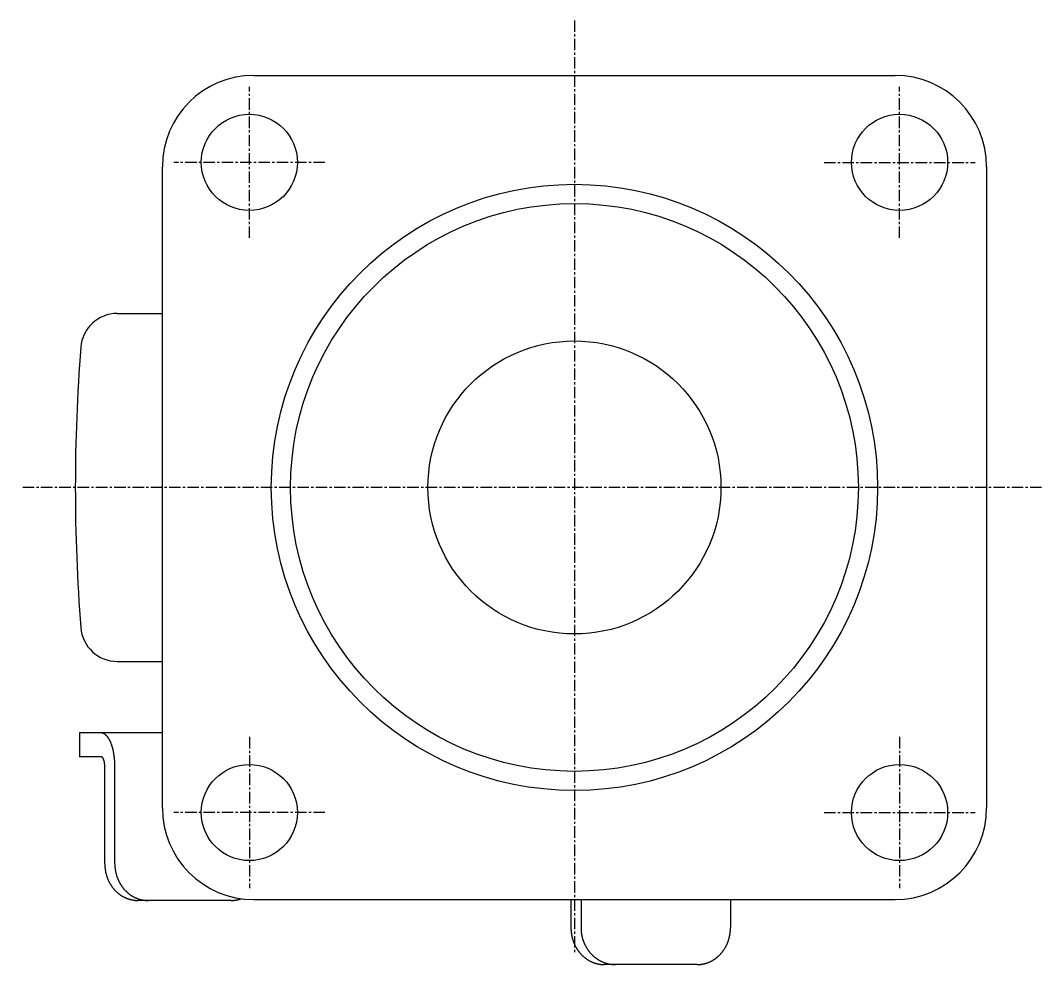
# Model space of a CAD drawing. Extents: x -2887 to -2607, y -818 to -346.
# Drawn here: x -2718.5 to -2607, y -449.3 to -346.2 of the extents above; entities that cross this region are included whole.
import ezdxf

# ---------------------------------------------------------------- set-up
doc = ezdxf.new("R2010")
doc.units = 0
doc.linetypes.add('CENTER', pattern=[2, 1.25, -0.25, 0.25, -0.25])
doc.layers.get('0').update_dxf_attribs({"linetype": 'CONTINUOUS'})
doc.layers.add('CENTER', color=1, linetype='CENTER')

msp = doc.modelspace()

# ---------------------------------------------------------------- linework, layer by layer
at = {"color": 7, "linetype": 'CONTINUOUS'}
for p, q in [((-2693, -352.18), (-2623, -352.18)), ((-2703, -432.18), (-2703, -362.18)), ((-2613, -362.18), (-2613, -432.18)), ((-2707.92, -378.18), (-2703, -378.18)), ((-2707.92, -416.18), (-2703, -416.18)), ((-2712.05, -423.98), (-2712.05, -426.58)), ((-2703, -423.98), (-2712.05, -423.98)), ((-2709.71, -426.58), (-2712.05, -426.58)), ((-2709.28, -438.28), (-2709.28, -427.58)), ((-2708.18, -438.28), (-2708.18, -427.58)), ((-2695.5, -442.28), (-2705.66, -442.28)), ((-2693, -442.18), (-2623, -442.18)), ((-2658.38, -442.18), (-2658.38, -445.28)), ((-2657.28, -442.18), (-2657.28, -445.28)), ((-2657.28, -442.18), (-2657.28, -445.28)), ((-2640.97, -442.18), (-2640.97, -445.28)), ((-2644.59, -449.28), (-2654.75, -449.28))]:
    msp.add_line(p, q, dxfattribs=at)
for points in [[(-2708.18, -427.58, 0), (-2708.18, -427.54, 0), (-2708.19, -427.49, 0), (-2708.19, -427.45, 0), (-2708.19, -427.4, 0), (-2708.19, -427.36, 0), (-2708.19, -427.32, 0), (-2708.19, -427.27, 0), (-2708.19, -427.23, 0), (-2708.19, -427.18, 0), (-2708.2, -427.14, 0), (-2708.2, -427.1, 0), (-2708.2, -427.05, 0), (-2708.2, -427.01, 0), (-2708.21, -426.97, 0), (-2708.21, -426.92, 0), (-2708.21, -426.88, 0), (-2708.22, -426.84, 0), (-2708.22, -426.79, 0), (-2708.23, -426.75, 0), (-2708.23, -426.71, 0), (-2708.24, -426.66, 0), (-2708.24, -426.62, 0), (-2708.25, -426.58, 0), (-2708.25, -426.54, 0), (-2708.26, -426.49, 0), (-2708.26, -426.45, 0), (-2708.27, -426.41, 0), (-2708.27, -426.37, 0), (-2708.28, -426.33, 0), (-2708.29, -426.29, 0), (-2708.29, -426.25, 0), (-2708.3, -426.2, 0), (-2708.31, -426.16, 0), (-2708.32, -426.12, 0), (-2708.32, -426.08, 0), (-2708.33, -426.04, 0), (-2708.34, -426, 0), (-2708.35, -425.96, 0), (-2708.36, -425.92, 0), (-2708.36, -425.88, 0), (-2708.37, -425.85, 0), (-2708.38, -425.81, 0), (-2708.39, -425.77, 0), (-2708.4, -425.73, 0), (-2708.41, -425.69, 0), (-2708.42, -425.66, 0), (-2708.43, -425.62, 0), (-2708.44, -425.58, 0), (-2708.45, -425.55, 0), (-2708.46, -425.51, 0), (-2708.47, -425.47, 0), (-2708.48, -425.44, 0), (-2708.5, -425.4, 0), (-2708.51, -425.37, 0), (-2708.52, -425.33, 0), (-2708.53, -425.3, 0), (-2708.54, -425.26, 0), (-2708.55, -425.23, 0), (-2708.57, -425.2, 0), (-2708.58, -425.16, 0), (-2708.59, -425.13, 0), (-2708.6, -425.1, 0), (-2708.62, -425.07, 0), (-2708.63, -425.04, 0), (-2708.64, -425, 0), (-2708.66, -424.97, 0), (-2708.67, -424.94, 0), (-2708.68, -424.91, 0), (-2708.7, -424.88, 0), (-2708.71, -424.86, 0), (-2708.73, -424.83, 0), (-2708.74, -424.8, 0), (-2708.76, -424.77, 0), (-2708.77, -424.74, 0), (-2708.79, -424.72, 0), (-2708.8, -424.69, 0), (-2708.82, -424.66, 0), (-2708.83, -424.64, 0), (-2708.85, -424.61, 0), (-2708.86, -424.59, 0), (-2708.88, -424.56, 0), (-2708.89, -424.54, 0), (-2708.91, -424.52, 0), (-2708.92, -424.49, 0), (-2708.94, -424.47, 0), (-2708.96, -424.45, 0), (-2708.97, -424.43, 0), (-2708.99, -424.41, 0), (-2709.01, -424.39, 0), (-2709.02, -424.37, 0), (-2709.04, -424.35, 0), (-2709.06, -424.33, 0), (-2709.07, -424.31, 0), (-2709.09, -424.29, 0), (-2709.11, -424.27, 0), (-2709.12, -424.26, 0), (-2709.14, -424.24, 0), (-2709.16, -424.22, 0), (-2709.18, -424.21, 0), (-2709.19, -424.19, 0), (-2709.21, -424.18, 0), (-2709.23, -424.16, 0), (-2709.25, -424.15, 0), (-2709.26, -424.14, 0), (-2709.28, -424.12, 0), (-2709.3, -424.11, 0), (-2709.32, -424.1, 0), (-2709.34, -424.09, 0), (-2709.35, -424.08, 0), (-2709.37, -424.07, 0), (-2709.39, -424.06, 0), (-2709.41, -424.05, 0), (-2709.43, -424.04, 0), (-2709.45, -424.04, 0), (-2709.46, -424.03, 0), (-2709.48, -424.02, 0), (-2709.5, -424.01, 0), (-2709.52, -424.01, 0), (-2709.54, -424, 0), (-2709.56, -424, 0), (-2709.58, -424, 0), (-2709.59, -423.99, 0), (-2709.61, -423.99, 0), (-2709.63, -423.99, 0), (-2709.65, -423.98, 0), (-2709.67, -423.98, 0), (-2709.69, -423.98, 0), (-2709.71, -423.98, 0)], [(-2709.28, -427.58, 0), (-2709.28, -427.57, 0), (-2709.28, -427.56, 0), (-2709.28, -427.55, 0), (-2709.28, -427.53, 0), (-2709.28, -427.52, 0), (-2709.28, -427.51, 0), (-2709.29, -427.5, 0), (-2709.29, -427.48, 0), (-2709.29, -427.47, 0), (-2709.29, -427.46, 0), (-2709.29, -427.45, 0), (-2709.29, -427.44, 0), (-2709.29, -427.42, 0), (-2709.29, -427.41, 0), (-2709.29, -427.4, 0), (-2709.29, -427.39, 0), (-2709.29, -427.37, 0), (-2709.29, -427.36, 0), (-2709.3, -427.35, 0), (-2709.3, -427.34, 0), (-2709.3, -427.33, 0), (-2709.3, -427.31, 0), (-2709.3, -427.3, 0), (-2709.3, -427.29, 0), (-2709.3, -427.28, 0), (-2709.3, -427.27, 0), (-2709.31, -427.26, 0), (-2709.31, -427.25, 0), (-2709.31, -427.23, 0), (-2709.31, -427.22, 0), (-2709.31, -427.21, 0), (-2709.32, -427.2, 0), (-2709.32, -427.19, 0), (-2709.32, -427.18, 0), (-2709.32, -427.17, 0), (-2709.32, -427.15, 0), (-2709.33, -427.14, 0), (-2709.33, -427.13, 0), (-2709.33, -427.12, 0), (-2709.33, -427.11, 0), (-2709.34, -427.1, 0), (-2709.34, -427.09, 0), (-2709.34, -427.08, 0), (-2709.34, -427.07, 0), (-2709.35, -427.06, 0), (-2709.35, -427.05, 0), (-2709.35, -427.04, 0), (-2709.35, -427.03, 0), (-2709.36, -427.02, 0), (-2709.36, -427.01, 0), (-2709.36, -427, 0), (-2709.37, -426.99, 0), (-2709.37, -426.98, 0), (-2709.37, -426.97, 0), (-2709.38, -426.96, 0), (-2709.38, -426.95, 0), (-2709.38, -426.94, 0), (-2709.39, -426.93, 0), (-2709.39, -426.92, 0), (-2709.39, -426.91, 0), (-2709.4, -426.9, 0), (-2709.4, -426.89, 0), (-2709.4, -426.88, 0), (-2709.41, -426.87, 0), (-2709.41, -426.87, 0), (-2709.41, -426.86, 0), (-2709.42, -426.85, 0), (-2709.42, -426.84, 0), (-2709.43, -426.83, 0), (-2709.43, -426.82, 0), (-2709.43, -426.82, 0), (-2709.44, -426.81, 0), (-2709.44, -426.8, 0), (-2709.45, -426.79, 0), (-2709.45, -426.79, 0), (-2709.45, -426.78, 0), (-2709.46, -426.77, 0), (-2709.46, -426.76, 0), (-2709.47, -426.76, 0), (-2709.47, -426.75, 0), (-2709.48, -426.74, 0), (-2709.48, -426.74, 0), (-2709.48, -426.73, 0), (-2709.49, -426.72, 0), (-2709.49, -426.72, 0), (-2709.5, -426.71, 0), (-2709.5, -426.71, 0), (-2709.51, -426.7, 0), (-2709.51, -426.69, 0), (-2709.52, -426.69, 0), (-2709.52, -426.68, 0), (-2709.53, -426.68, 0), (-2709.53, -426.67, 0), (-2709.54, -426.67, 0), (-2709.54, -426.66, 0), (-2709.54, -426.66, 0), (-2709.55, -426.65, 0), (-2709.55, -426.65, 0), (-2709.56, -426.64, 0), (-2709.56, -426.64, 0), (-2709.57, -426.64, 0), (-2709.57, -426.63, 0), (-2709.58, -426.63, 0), (-2709.58, -426.62, 0), (-2709.59, -426.62, 0), (-2709.59, -426.62, 0), (-2709.6, -426.62, 0), (-2709.6, -426.61, 0), (-2709.61, -426.61, 0), (-2709.61, -426.61, 0), (-2709.62, -426.6, 0), (-2709.62, -426.6, 0), (-2709.63, -426.6, 0), (-2709.63, -426.6, 0), (-2709.64, -426.59, 0), (-2709.64, -426.59, 0), (-2709.65, -426.59, 0), (-2709.65, -426.59, 0), (-2709.66, -426.59, 0), (-2709.66, -426.59, 0), (-2709.67, -426.58, 0), (-2709.68, -426.58, 0), (-2709.68, -426.58, 0), (-2709.69, -426.58, 0), (-2709.69, -426.58, 0), (-2709.7, -426.58, 0), (-2709.7, -426.58, 0), (-2709.71, -426.58, 0)], [(-2709.28, -438.28, 0), (-2709.28, -438.33, 0), (-2709.28, -438.38, 0), (-2709.28, -438.43, 0), (-2709.28, -438.48, 0), (-2709.28, -438.53, 0), (-2709.27, -438.58, 0), (-2709.27, -438.62, 0), (-2709.27, -438.67, 0), (-2709.26, -438.72, 0), (-2709.26, -438.77, 0), (-2709.25, -438.82, 0), (-2709.24, -438.87, 0), (-2709.24, -438.92, 0), (-2709.23, -438.97, 0), (-2709.22, -439.01, 0), (-2709.21, -439.06, 0), (-2709.21, -439.11, 0), (-2709.2, -439.16, 0), (-2709.19, -439.21, 0), (-2709.18, -439.25, 0), (-2709.16, -439.3, 0), (-2709.15, -439.35, 0), (-2709.14, -439.4, 0), (-2709.13, -439.44, 0), (-2709.11, -439.49, 0), (-2709.1, -439.54, 0), (-2709.09, -439.58, 0), (-2709.07, -439.63, 0), (-2709.06, -439.67, 0), (-2709.04, -439.72, 0), (-2709.02, -439.77, 0), (-2709.01, -439.81, 0), (-2708.99, -439.86, 0), (-2708.97, -439.9, 0), (-2708.95, -439.95, 0), (-2708.94, -439.99, 0), (-2708.92, -440.04, 0), (-2708.9, -440.08, 0), (-2708.88, -440.12, 0), (-2708.86, -440.17, 0), (-2708.83, -440.21, 0), (-2708.81, -440.25, 0), (-2708.79, -440.3, 0), (-2708.77, -440.34, 0), (-2708.74, -440.38, 0), (-2708.72, -440.42, 0), (-2708.7, -440.46, 0), (-2708.67, -440.5, 0), (-2708.65, -440.55, 0), (-2708.62, -440.58, 0), (-2708.6, -440.62, 0), (-2708.57, -440.66, 0), (-2708.54, -440.7, 0), (-2708.52, -440.74, 0), (-2708.49, -440.78, 0), (-2708.46, -440.82, 0), (-2708.43, -440.86, 0), (-2708.4, -440.89, 0), (-2708.37, -440.93, 0), (-2708.34, -440.97, 0), (-2708.31, -441, 0), (-2708.28, -441.04, 0), (-2708.25, -441.07, 0), (-2708.22, -441.11, 0), (-2708.19, -441.14, 0), (-2708.16, -441.18, 0), (-2708.13, -441.21, 0), (-2708.09, -441.25, 0), (-2708.06, -441.28, 0), (-2708.03, -441.31, 0), (-2707.99, -441.34, 0), (-2707.96, -441.37, 0), (-2707.92, -441.4, 0), (-2707.89, -441.43, 0), (-2707.85, -441.46, 0), (-2707.82, -441.5, 0), (-2707.78, -441.52, 0), (-2707.75, -441.55, 0), (-2707.71, -441.58, 0), (-2707.67, -441.61, 0), (-2707.64, -441.63, 0), (-2707.6, -441.66, 0), (-2707.56, -441.69, 0), (-2707.52, -441.71, 0), (-2707.48, -441.74, 0), (-2707.45, -441.76, 0), (-2707.41, -441.79, 0), (-2707.37, -441.81, 0), (-2707.33, -441.83, 0), (-2707.29, -441.86, 0), (-2707.25, -441.88, 0), (-2707.21, -441.9, 0), (-2707.17, -441.92, 0), (-2707.13, -441.94, 0), (-2707.09, -441.96, 0), (-2707.05, -441.98, 0), (-2707, -442, 0), (-2706.96, -442.01, 0), (-2706.92, -442.03, 0), (-2706.88, -442.05, 0), (-2706.84, -442.06, 0), (-2706.8, -442.08, 0), (-2706.75, -442.1, 0), (-2706.71, -442.11, 0), (-2706.67, -442.12, 0), (-2706.63, -442.14, 0), (-2706.58, -442.15, 0), (-2706.54, -442.16, 0), (-2706.5, -442.17, 0), (-2706.45, -442.19, 0), (-2706.41, -442.19, 0), (-2706.37, -442.2, 0), (-2706.32, -442.21, 0), (-2706.28, -442.22, 0), (-2706.23, -442.23, 0), (-2706.19, -442.24, 0), (-2706.15, -442.25, 0), (-2706.1, -442.25, 0), (-2706.06, -442.26, 0), (-2706.01, -442.26, 0), (-2705.97, -442.27, 0), (-2705.93, -442.27, 0), (-2705.88, -442.27, 0), (-2705.84, -442.28, 0), (-2705.79, -442.28, 0), (-2705.75, -442.28, 0), (-2705.7, -442.28, 0), (-2705.66, -442.28, 0)], [(-2708.18, -438.28, 0), (-2708.18, -438.33, 0), (-2708.18, -438.38, 0), (-2708.18, -438.43, 0), (-2708.18, -438.48, 0), (-2708.18, -438.53, 0), (-2708.18, -438.58, 0), (-2708.17, -438.62, 0), (-2708.17, -438.67, 0), (-2708.16, -438.72, 0), (-2708.16, -438.77, 0), (-2708.15, -438.82, 0), (-2708.15, -438.87, 0), (-2708.14, -438.92, 0), (-2708.13, -438.97, 0), (-2708.12, -439.01, 0), (-2708.12, -439.06, 0), (-2708.11, -439.11, 0), (-2708.1, -439.16, 0), (-2708.09, -439.21, 0), (-2708.08, -439.25, 0), (-2708.07, -439.3, 0), (-2708.05, -439.35, 0), (-2708.04, -439.4, 0), (-2708.03, -439.44, 0), (-2708.02, -439.49, 0), (-2708, -439.54, 0), (-2707.99, -439.58, 0), (-2707.97, -439.63, 0), (-2707.96, -439.67, 0), (-2707.94, -439.72, 0), (-2707.93, -439.77, 0), (-2707.91, -439.81, 0), (-2707.89, -439.86, 0), (-2707.87, -439.9, 0), (-2707.86, -439.95, 0), (-2707.84, -439.99, 0), (-2707.82, -440.04, 0), (-2707.8, -440.08, 0), (-2707.78, -440.12, 0), (-2707.76, -440.17, 0), (-2707.74, -440.21, 0), (-2707.71, -440.25, 0), (-2707.69, -440.3, 0), (-2707.67, -440.34, 0), (-2707.65, -440.38, 0), (-2707.62, -440.42, 0), (-2707.6, -440.46, 0), (-2707.57, -440.5, 0), (-2707.55, -440.55, 0), (-2707.52, -440.58, 0), (-2707.5, -440.62, 0), (-2707.47, -440.66, 0), (-2707.44, -440.7, 0), (-2707.42, -440.74, 0), (-2707.39, -440.78, 0), (-2707.36, -440.82, 0), (-2707.33, -440.86, 0), (-2707.3, -440.89, 0), (-2707.28, -440.93, 0), (-2707.25, -440.97, 0), (-2707.22, -441, 0), (-2707.19, -441.04, 0), (-2707.15, -441.07, 0), (-2707.12, -441.11, 0), (-2707.09, -441.14, 0), (-2707.06, -441.18, 0), (-2707.03, -441.21, 0), (-2706.99, -441.25, 0), (-2706.96, -441.28, 0), (-2706.93, -441.31, 0), (-2706.89, -441.34, 0), (-2706.86, -441.37, 0), (-2706.82, -441.4, 0), (-2706.79, -441.43, 0), (-2706.75, -441.46, 0), (-2706.72, -441.5, 0), (-2706.68, -441.52, 0), (-2706.65, -441.55, 0), (-2706.61, -441.58, 0), (-2706.57, -441.61, 0), (-2706.54, -441.63, 0), (-2706.5, -441.66, 0), (-2706.46, -441.69, 0), (-2706.42, -441.71, 0), (-2706.39, -441.74, 0), (-2706.35, -441.76, 0), (-2706.31, -441.79, 0), (-2706.27, -441.81, 0), (-2706.23, -441.83, 0), (-2706.19, -441.86, 0), (-2706.15, -441.88, 0), (-2706.11, -441.9, 0), (-2706.07, -441.92, 0), (-2706.03, -441.94, 0), (-2705.99, -441.96, 0), (-2705.95, -441.98, 0), (-2705.91, -442, 0), (-2705.86, -442.01, 0), (-2705.82, -442.03, 0), (-2705.78, -442.05, 0), (-2705.74, -442.06, 0), (-2705.7, -442.08, 0), (-2705.65, -442.1, 0), (-2705.61, -442.11, 0), (-2705.57, -442.12, 0), (-2705.53, -442.14, 0), (-2705.48, -442.15, 0), (-2705.44, -442.16, 0), (-2705.4, -442.17, 0), (-2705.35, -442.19, 0), (-2705.31, -442.19, 0), (-2705.27, -442.2, 0), (-2705.22, -442.21, 0), (-2705.18, -442.22, 0), (-2705.14, -442.23, 0), (-2705.09, -442.24, 0), (-2705.05, -442.25, 0), (-2705, -442.25, 0), (-2704.96, -442.26, 0), (-2704.91, -442.26, 0), (-2704.87, -442.27, 0), (-2704.83, -442.27, 0), (-2704.78, -442.27, 0), (-2704.74, -442.28, 0), (-2704.69, -442.28, 0), (-2704.65, -442.28, 0), (-2704.6, -442.28, 0), (-2704.56, -442.28, 0)], [(-2695.5, -442.28, 0), (-2695.49, -442.28, 0), (-2695.48, -442.28, 0), (-2695.47, -442.28, 0), (-2695.46, -442.28, 0), (-2695.45, -442.28, 0), (-2695.44, -442.28, 0), (-2695.43, -442.28, 0), (-2695.43, -442.28, 0), (-2695.42, -442.28, 0), (-2695.41, -442.28, 0), (-2695.4, -442.28, 0), (-2695.39, -442.28, 0), (-2695.38, -442.28, 0), (-2695.37, -442.28, 0), (-2695.36, -442.28, 0), (-2695.35, -442.28, 0), (-2695.35, -442.28, 0), (-2695.34, -442.28, 0), (-2695.33, -442.28, 0), (-2695.32, -442.28, 0), (-2695.31, -442.28, 0), (-2695.3, -442.28, 0), (-2695.29, -442.27, 0), (-2695.28, -442.27, 0), (-2695.27, -442.27, 0), (-2695.27, -442.27, 0), (-2695.26, -442.27, 0), (-2695.25, -442.27, 0), (-2695.24, -442.27, 0), (-2695.23, -442.27, 0), (-2695.22, -442.27, 0), (-2695.21, -442.27, 0), (-2695.2, -442.27, 0), (-2695.19, -442.27, 0), (-2695.19, -442.27, 0), (-2695.18, -442.27, 0), (-2695.17, -442.26, 0), (-2695.16, -442.26, 0), (-2695.15, -442.26, 0), (-2695.14, -442.26, 0), (-2695.13, -442.26, 0), (-2695.12, -442.26, 0), (-2695.11, -442.26, 0), (-2695.11, -442.26, 0), (-2695.1, -442.26, 0), (-2695.09, -442.26, 0), (-2695.08, -442.25, 0), (-2695.07, -442.25, 0), (-2695.06, -442.25, 0), (-2695.05, -442.25, 0), (-2695.04, -442.25, 0), (-2695.04, -442.25, 0), (-2695.03, -442.25, 0), (-2695.02, -442.25, 0), (-2695.01, -442.25, 0), (-2695, -442.24, 0), (-2694.99, -442.24, 0), (-2694.98, -442.24, 0), (-2694.97, -442.24, 0), (-2694.96, -442.24, 0), (-2694.96, -442.24, 0), (-2694.95, -442.24, 0), (-2694.94, -442.23, 0), (-2694.93, -442.23, 0), (-2694.92, -442.23, 0), (-2694.91, -442.23, 0), (-2694.9, -442.23, 0), (-2694.89, -442.23, 0), (-2694.89, -442.23, 0), (-2694.88, -442.22, 0), (-2694.87, -442.22, 0), (-2694.86, -442.22, 0), (-2694.85, -442.22, 0), (-2694.84, -442.22, 0), (-2694.83, -442.21, 0), (-2694.82, -442.21, 0), (-2694.82, -442.21, 0), (-2694.81, -442.21, 0), (-2694.8, -442.21, 0), (-2694.79, -442.2, 0), (-2694.78, -442.2, 0), (-2694.77, -442.2, 0), (-2694.76, -442.2, 0), (-2694.75, -442.2, 0), (-2694.75, -442.19, 0), (-2694.74, -442.19, 0), (-2694.73, -442.19, 0), (-2694.72, -442.19, 0), (-2694.71, -442.19, 0), (-2694.7, -442.19, 0), (-2694.69, -442.18, 0), (-2694.68, -442.18, 0), (-2694.68, -442.18, 0), (-2694.67, -442.18, 0), (-2694.66, -442.17, 0), (-2694.65, -442.17, 0), (-2694.64, -442.17, 0), (-2694.63, -442.17, 0), (-2694.62, -442.16, 0), (-2694.62, -442.16, 0), (-2694.61, -442.16, 0), (-2694.6, -442.16, 0), (-2694.59, -442.15, 0), (-2694.58, -442.15, 0), (-2694.57, -442.15, 0), (-2694.56, -442.15, 0), (-2694.56, -442.14, 0), (-2694.55, -442.14, 0), (-2694.54, -442.14, 0), (-2694.53, -442.14, 0), (-2694.52, -442.13, 0), (-2694.51, -442.13, 0), (-2694.5, -442.13, 0), (-2694.5, -442.13, 0), (-2694.49, -442.12, 0), (-2694.48, -442.12, 0), (-2694.47, -442.12, 0), (-2694.46, -442.11, 0), (-2694.45, -442.11, 0), (-2694.44, -442.11, 0), (-2694.44, -442.11, 0), (-2694.43, -442.1, 0), (-2694.42, -442.1, 0), (-2694.41, -442.1, 0), (-2694.4, -442.1, 0), (-2694.39, -442.09, 0), (-2694.38, -442.09, 0), (-2694.38, -442.09, 0)], [(-2658.38, -445.28, 0), (-2658.38, -445.33, 0), (-2658.38, -445.38, 0), (-2658.38, -445.43, 0), (-2658.38, -445.48, 0), (-2658.37, -445.53, 0), (-2658.37, -445.58, 0), (-2658.37, -445.62, 0), (-2658.36, -445.67, 0), (-2658.36, -445.72, 0), (-2658.35, -445.77, 0), (-2658.35, -445.82, 0), (-2658.34, -445.87, 0), (-2658.33, -445.92, 0), (-2658.33, -445.97, 0), (-2658.32, -446.01, 0), (-2658.31, -446.06, 0), (-2658.3, -446.11, 0), (-2658.29, -446.16, 0), (-2658.28, -446.21, 0), (-2658.27, -446.25, 0), (-2658.26, -446.3, 0), (-2658.25, -446.35, 0), (-2658.24, -446.4, 0), (-2658.22, -446.44, 0), (-2658.21, -446.49, 0), (-2658.2, -446.54, 0), (-2658.18, -446.58, 0), (-2658.17, -446.63, 0), (-2658.15, -446.68, 0), (-2658.14, -446.72, 0), (-2658.12, -446.77, 0), (-2658.1, -446.81, 0), (-2658.09, -446.86, 0), (-2658.07, -446.9, 0), (-2658.05, -446.95, 0), (-2658.03, -446.99, 0), (-2658.01, -447.04, 0), (-2657.99, -447.08, 0), (-2657.97, -447.12, 0), (-2657.95, -447.17, 0), (-2657.93, -447.21, 0), (-2657.91, -447.25, 0), (-2657.89, -447.3, 0), (-2657.86, -447.34, 0), (-2657.84, -447.38, 0), (-2657.82, -447.42, 0), (-2657.79, -447.46, 0), (-2657.77, -447.5, 0), (-2657.74, -447.55, 0), (-2657.72, -447.58, 0), (-2657.69, -447.62, 0), (-2657.67, -447.67, 0), (-2657.64, -447.7, 0), (-2657.61, -447.74, 0), (-2657.59, -447.78, 0), (-2657.56, -447.82, 0), (-2657.53, -447.86, 0), (-2657.5, -447.89, 0), (-2657.47, -447.93, 0), (-2657.44, -447.97, 0), (-2657.41, -448, 0), (-2657.38, -448.04, 0), (-2657.35, -448.07, 0), (-2657.32, -448.11, 0), (-2657.29, -448.14, 0), (-2657.25, -448.18, 0), (-2657.22, -448.21, 0), (-2657.19, -448.25, 0), (-2657.16, -448.28, 0), (-2657.12, -448.31, 0), (-2657.09, -448.34, 0), (-2657.05, -448.37, 0), (-2657.02, -448.4, 0), (-2656.99, -448.44, 0), (-2656.95, -448.46, 0), (-2656.91, -448.5, 0), (-2656.88, -448.52, 0), (-2656.84, -448.55, 0), (-2656.81, -448.58, 0), (-2656.77, -448.61, 0), (-2656.73, -448.63, 0), (-2656.69, -448.66, 0), (-2656.66, -448.69, 0), (-2656.62, -448.71, 0), (-2656.58, -448.74, 0), (-2656.54, -448.76, 0), (-2656.5, -448.79, 0), (-2656.46, -448.81, 0), (-2656.42, -448.83, 0), (-2656.38, -448.86, 0), (-2656.35, -448.88, 0), (-2656.3, -448.9, 0), (-2656.26, -448.92, 0), (-2656.22, -448.94, 0), (-2656.18, -448.96, 0), (-2656.14, -448.98, 0), (-2656.1, -449, 0), (-2656.06, -449.01, 0), (-2656.02, -449.03, 0), (-2655.98, -449.05, 0), (-2655.93, -449.06, 0), (-2655.89, -449.08, 0), (-2655.85, -449.1, 0), (-2655.81, -449.11, 0), (-2655.76, -449.12, 0), (-2655.72, -449.14, 0), (-2655.68, -449.15, 0), (-2655.64, -449.16, 0), (-2655.59, -449.17, 0), (-2655.55, -449.19, 0), (-2655.51, -449.19, 0), (-2655.46, -449.2, 0), (-2655.42, -449.21, 0), (-2655.37, -449.22, 0), (-2655.33, -449.23, 0), (-2655.29, -449.24, 0), (-2655.24, -449.24, 0), (-2655.2, -449.25, 0), (-2655.15, -449.26, 0), (-2655.11, -449.26, 0), (-2655.07, -449.27, 0), (-2655.02, -449.27, 0), (-2654.98, -449.27, 0), (-2654.93, -449.28, 0), (-2654.89, -449.28, 0), (-2654.84, -449.28, 0), (-2654.8, -449.28, 0), (-2654.75, -449.28, 0)], [(-2657.28, -445.28, 0), (-2657.28, -445.33, 0), (-2657.28, -445.38, 0), (-2657.28, -445.43, 0), (-2657.28, -445.48, 0), (-2657.27, -445.53, 0), (-2657.27, -445.58, 0), (-2657.27, -445.62, 0), (-2657.26, -445.67, 0), (-2657.26, -445.72, 0), (-2657.25, -445.77, 0), (-2657.25, -445.82, 0), (-2657.24, -445.87, 0), (-2657.23, -445.92, 0), (-2657.23, -445.97, 0), (-2657.22, -446.01, 0), (-2657.21, -446.06, 0), (-2657.2, -446.11, 0), (-2657.19, -446.16, 0), (-2657.18, -446.21, 0), (-2657.17, -446.25, 0), (-2657.16, -446.3, 0), (-2657.15, -446.35, 0), (-2657.13, -446.4, 0), (-2657.12, -446.44, 0), (-2657.11, -446.49, 0), (-2657.09, -446.54, 0), (-2657.08, -446.58, 0), (-2657.06, -446.63, 0), (-2657.05, -446.68, 0), (-2657.03, -446.72, 0), (-2657.01, -446.77, 0), (-2656.99, -446.81, 0), (-2656.98, -446.86, 0), (-2656.96, -446.9, 0), (-2656.94, -446.95, 0), (-2656.92, -446.99, 0), (-2656.9, -447.04, 0), (-2656.88, -447.08, 0), (-2656.86, -447.12, 0), (-2656.84, -447.17, 0), (-2656.81, -447.21, 0), (-2656.79, -447.25, 0), (-2656.77, -447.3, 0), (-2656.75, -447.34, 0), (-2656.72, -447.38, 0), (-2656.7, -447.42, 0), (-2656.67, -447.46, 0), (-2656.65, -447.5, 0), (-2656.62, -447.55, 0), (-2656.59, -447.58, 0), (-2656.57, -447.62, 0), (-2656.54, -447.67, 0), (-2656.51, -447.7, 0), (-2656.48, -447.74, 0), (-2656.46, -447.78, 0), (-2656.43, -447.82, 0), (-2656.4, -447.86, 0), (-2656.37, -447.89, 0), (-2656.34, -447.93, 0), (-2656.31, -447.97, 0), (-2656.28, -448, 0), (-2656.24, -448.04, 0), (-2656.21, -448.07, 0), (-2656.18, -448.11, 0), (-2656.15, -448.14, 0), (-2656.11, -448.18, 0), (-2656.08, -448.21, 0), (-2656.05, -448.25, 0), (-2656.01, -448.28, 0), (-2655.98, -448.31, 0), (-2655.94, -448.34, 0), (-2655.91, -448.37, 0), (-2655.87, -448.4, 0), (-2655.83, -448.44, 0), (-2655.8, -448.46, 0), (-2655.76, -448.5, 0), (-2655.72, -448.52, 0), (-2655.68, -448.55, 0), (-2655.65, -448.58, 0), (-2655.61, -448.61, 0), (-2655.57, -448.63, 0), (-2655.53, -448.66, 0), (-2655.49, -448.69, 0), (-2655.45, -448.71, 0), (-2655.41, -448.74, 0), (-2655.37, -448.76, 0), (-2655.33, -448.79, 0), (-2655.29, -448.81, 0), (-2655.25, -448.83, 0), (-2655.21, -448.86, 0), (-2655.17, -448.88, 0), (-2655.13, -448.9, 0), (-2655.08, -448.92, 0), (-2655.04, -448.94, 0), (-2655, -448.96, 0), (-2654.96, -448.98, 0), (-2654.92, -449, 0), (-2654.87, -449.01, 0), (-2654.83, -449.03, 0), (-2654.79, -449.05, 0), (-2654.74, -449.06, 0), (-2654.7, -449.08, 0), (-2654.65, -449.1, 0), (-2654.61, -449.11, 0), (-2654.57, -449.12, 0), (-2654.52, -449.14, 0), (-2654.48, -449.15, 0), (-2654.43, -449.16, 0), (-2654.39, -449.17, 0), (-2654.34, -449.19, 0), (-2654.3, -449.19, 0), (-2654.25, -449.2, 0), (-2654.21, -449.21, 0), (-2654.16, -449.22, 0), (-2654.12, -449.23, 0), (-2654.07, -449.24, 0), (-2654.02, -449.24, 0), (-2653.98, -449.25, 0), (-2653.93, -449.26, 0), (-2653.89, -449.26, 0), (-2653.84, -449.27, 0), (-2653.79, -449.27, 0), (-2653.75, -449.27, 0), (-2653.7, -449.28, 0), (-2653.66, -449.28, 0), (-2653.61, -449.28, 0), (-2653.56, -449.28, 0), (-2653.52, -449.28, 0)], [(-2644.59, -449.28, 0), (-2644.55, -449.28, 0), (-2644.5, -449.28, 0), (-2644.46, -449.28, 0), (-2644.42, -449.28, 0), (-2644.37, -449.27, 0), (-2644.33, -449.27, 0), (-2644.28, -449.27, 0), (-2644.24, -449.26, 0), (-2644.19, -449.26, 0), (-2644.15, -449.25, 0), (-2644.11, -449.24, 0), (-2644.06, -449.24, 0), (-2644.02, -449.23, 0), (-2643.97, -449.22, 0), (-2643.93, -449.21, 0), (-2643.89, -449.2, 0), (-2643.84, -449.19, 0), (-2643.8, -449.19, 0), (-2643.76, -449.17, 0), (-2643.71, -449.16, 0), (-2643.67, -449.15, 0), (-2643.63, -449.14, 0), (-2643.58, -449.12, 0), (-2643.54, -449.11, 0), (-2643.5, -449.1, 0), (-2643.46, -449.08, 0), (-2643.41, -449.06, 0), (-2643.37, -449.05, 0), (-2643.33, -449.03, 0), (-2643.29, -449.01, 0), (-2643.25, -449, 0), (-2643.21, -448.98, 0), (-2643.16, -448.96, 0), (-2643.12, -448.94, 0), (-2643.08, -448.92, 0), (-2643.04, -448.9, 0), (-2643, -448.88, 0), (-2642.96, -448.86, 0), (-2642.92, -448.83, 0), (-2642.88, -448.81, 0), (-2642.85, -448.79, 0), (-2642.81, -448.76, 0), (-2642.77, -448.74, 0), (-2642.73, -448.71, 0), (-2642.69, -448.69, 0), (-2642.65, -448.66, 0), (-2642.62, -448.63, 0), (-2642.58, -448.61, 0), (-2642.54, -448.58, 0), (-2642.51, -448.55, 0), (-2642.47, -448.52, 0), (-2642.43, -448.5, 0), (-2642.4, -448.46, 0), (-2642.36, -448.44, 0), (-2642.33, -448.4, 0), (-2642.29, -448.37, 0), (-2642.26, -448.34, 0), (-2642.23, -448.31, 0), (-2642.19, -448.28, 0), (-2642.16, -448.25, 0), (-2642.13, -448.21, 0), (-2642.09, -448.18, 0), (-2642.06, -448.14, 0), (-2642.03, -448.11, 0), (-2642, -448.07, 0), (-2641.97, -448.04, 0), (-2641.94, -448, 0), (-2641.91, -447.97, 0), (-2641.88, -447.93, 0), (-2641.85, -447.89, 0), (-2641.82, -447.86, 0), (-2641.79, -447.82, 0), (-2641.76, -447.78, 0), (-2641.74, -447.74, 0), (-2641.71, -447.7, 0), (-2641.68, -447.67, 0), (-2641.65, -447.62, 0), (-2641.63, -447.58, 0), (-2641.6, -447.55, 0), (-2641.58, -447.5, 0), (-2641.55, -447.46, 0), (-2641.53, -447.42, 0), (-2641.51, -447.38, 0), (-2641.48, -447.34, 0), (-2641.46, -447.3, 0), (-2641.44, -447.25, 0), (-2641.42, -447.21, 0), (-2641.4, -447.17, 0), (-2641.38, -447.12, 0), (-2641.35, -447.08, 0), (-2641.34, -447.04, 0), (-2641.32, -446.99, 0), (-2641.3, -446.95, 0), (-2641.28, -446.9, 0), (-2641.26, -446.86, 0), (-2641.24, -446.81, 0), (-2641.23, -446.77, 0), (-2641.21, -446.72, 0), (-2641.19, -446.68, 0), (-2641.18, -446.63, 0), (-2641.17, -446.58, 0), (-2641.15, -446.54, 0), (-2641.14, -446.49, 0), (-2641.12, -446.44, 0), (-2641.11, -446.4, 0), (-2641.1, -446.35, 0), (-2641.09, -446.3, 0), (-2641.08, -446.25, 0), (-2641.07, -446.21, 0), (-2641.06, -446.16, 0), (-2641.05, -446.11, 0), (-2641.04, -446.06, 0), (-2641.03, -446.01, 0), (-2641.02, -445.97, 0), (-2641.01, -445.92, 0), (-2641.01, -445.87, 0), (-2641, -445.82, 0), (-2641, -445.77, 0), (-2640.99, -445.72, 0), (-2640.99, -445.67, 0), (-2640.98, -445.62, 0), (-2640.98, -445.58, 0), (-2640.97, -445.53, 0), (-2640.97, -445.48, 0), (-2640.97, -445.43, 0), (-2640.97, -445.38, 0), (-2640.97, -445.33, 0), (-2640.97, -445.28, 0)]]:
    msp.add_polyline3d(points, dxfattribs=at)
for centre, radius in [((-2693.5, -361.68), 5.25), ((-2622.5, -361.68), 5.25), ((-2658, -397.18), 33.1), ((-2658, -397.18), 31), ((-2658, -397.18), 16), ((-2693.5, -432.68), 5.25), ((-2622.5, -432.68), 5.25)]:
    msp.add_circle(centre, radius, dxfattribs=at)
for centre, radius, start, end in [((-2693, -362.18), 10, 90, 180), ((-2623, -362.18), 10, 0, 90), ((-2707.92, -382.18), 4, 90, 175.6108), ((-2512.5, -397.18), 200, 175.6108, 184.3892), ((-2707.92, -412.18), 4, 184.3892, 270), ((-2693, -432.18), 10, 180, 270), ((-2623, -432.18), 10, 270, 0)]:
    msp.add_arc(centre, radius, start, end, dxfattribs=at)
at = {"layer": 'CENTER', "color": 1, "linetype": 'CENTER'}
for p, q in [((-2658, -346.18), (-2658, -448.18)), ((-2693.5, -369.93), (-2693.5, -353.43)), ((-2622.5, -369.93), (-2622.5, -353.43)), ((-2685.25, -361.68), (-2701.75, -361.68)), ((-2630.75, -361.68), (-2614.25, -361.68)), ((-2607, -397.18), (-2718.5, -397.18)), ((-2693.5, -424.43), (-2693.5, -440.93)), ((-2622.5, -424.43), (-2622.5, -440.93)), ((-2685.25, -432.68), (-2701.75, -432.68)), ((-2630.75, -432.68), (-2614.25, -432.68))]:
    msp.add_line(p, q, dxfattribs=at)

doc.saveas('drawing.dxf')
